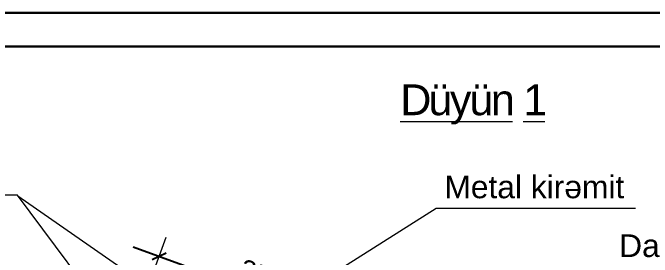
# Model space of a CAD drawing. Header units: millimetres. Extents: x 120281 to 1416367021, y -641565767 to 918373.
# Drawn here: x 1185750 to 1190379, y 696516 to 698288 of the extents above; entities that cross this region are included whole.
import ezdxf

# ---------------------------------------------------------------- set-up
doc = ezdxf.new("R2010")
doc.units = ezdxf.units.MM
for name, color, linetype, lineweight in [('Künc ştampının yazısı', 7, 'Continuous', 13), ('Xarici razm.-2', 7, 'Continuous', 15), ('перегородка', 130, 'Continuous', 20), ('размер', 90, 'Continuous', 40)]:
    doc.layers.add(name, color=color, linetype=linetype, lineweight=lineweight)
doc.styles.add('ARIAL', font='arial.ttf')
doc.styles.add('ISO', font='isocp.shx', dxfattribs={"height": 175, "bigfont": 'bigfont.shx'})
doc.styles.add('Segoe UI Light', font='segoeuil.ttf', dxfattribs={"width": 0.7})
doc.styles.add('Times New  Roman', font='times.ttf')
doc.dimstyles.new('Aec_Arch_M', dxfattribs={"dimscale": 100, "dimtxt": 1.75, "dimasz": 1.75, "dimexe": 1.249, "dimexo": 0.625, "dimtad": 1, "dimdec": 0, "dimrnd": 1, "dimzin": 1, "dimdsep": 46, "dimtxsty": 'ISO', "dimblk": 'OBLIQUE', "dimcen": -0.175, "dimdle": 0.0005, "dimclrt": 256, "dimadec": 0, "dimazin": 0, "dimtfac": 175, "dimtdec": 0, "dimtix": 1, "dimtmove": 0, "dimatfit": 0, "dimldrblk": 'OBLIQUE', "dimfxl": 1, "dimtolj": 2, "dimlwe": 0, "dimarcsym": 0})

# ---------------------------------------------------------------- blocks, each defined once
blk = doc.blocks.new('_Oblique')
at = {"color": 0, "linetype": 'ByBlock', "lineweight": -2}
blk.add_line((-0.5, -0.5), (0.5, 0.5), dxfattribs=at)
blk = doc.blocks.new('*D738')
at = {"layer": 'Defpoints', "color": 0, "lineweight": 53, "ltscale": 0.5, "transparency": 16777216}
for p in [(1186809.6, 696520.2), (1186706.5, 696237), (1188135, 695717)]:
    blk.add_point(p, dxfattribs=at)
at = {"layer": 'Xarici razm.-2', "color": 0, "lineweight": 9, "ltscale": 0.5, "transparency": 16777216}
for p, q in [((1186706.7, 696237.5), (1186860.9, 696661.2)), ((1188135.2, 695717.6), (1188289.4, 696141.2))]:
    blk.add_line(p, q, dxfattribs=at)
at = {"layer": 'Xarici razm.-2', "color": 0, "lineweight": -2, "ltscale": 0.5, "transparency": 16777216}
blk.add_line((1188426, 695931.9), (1186621.7, 696588.6), dxfattribs=at)
at = {"layer": 'Xarici razm.-2', "color": 0, "lineweight": -2, "ltscale": 0.5, "transparency": 16777216, "xscale": 80, "yscale": 80, "zscale": 80}
for p, rotation in [((1186809.6, 696520.2), 159.9999999999993), ((1188238.1, 696000.3), 339.9999999999993)]:
    blk.add_blockref('_Oblique', p, dxfattribs=dict(at, rotation=rotation))
at = {"layer": 'Xarici razm.-2', "ltscale": 0.5, "transparency": 16777216, "insert": (1187555, 696384.9), "char_height": 300, "attachment_point": 5, "rotation": 340, "style": 'Times New  Roman'}
blk.add_mtext('\\A2;{\\fArial|b0|i0|c0|p34;\\H0.46809x;350}', dxfattribs=at)

msp = doc.modelspace()

# ---------------------------------------------------------------- linework, layer by layer
at = {"color": 7, "lineweight": 13}
msp.add_line((1185786.94737, 696961.26065), (1187919.48253, 695476.21433), dxfattribs=at)
for points in [[(1186509.9436, 695989.24455), (1185784.60694, 696964.4072), (1184752.10345, 696964.4072)], [(1187334.61108, 695933.57908), (1188814.54797, 696871.78527), (1190258.50279, 696871.78527)]]:
    msp.add_lwpolyline(points, dxfattribs=at)
at = {"layer": 'размер', "color": 0, "lineweight": 30}
for points in [[(1183143.96975, 698287.72737), (1203619.80395, 698287.72737), (1203619.80395, 683808.38746), (1183143.96975, 683808.38746)], [(1184119.00947, 698043.96744), (1203376.04402, 698043.96744), (1203376.04402, 684052.1474), (1184119.00947, 684052.1474)]]:
    msp.add_lwpolyline(points, close=True, dxfattribs=at)

# ---------------------------------------------------------------- texts
at = {"layer": 'Künc ştampının yazısı', "char_height": 164.5034347, "attachment_point": 5, "style": 'Segoe UI Light'}
for s, insert in [('{\\fArial|b0|i0|c0|p34;\\W1;Metal \\fArial|b0|i0|c238|p34;kirəmit}', (1189525.6502, 697024.38502)), ('{\\fArial|b0|i0|c238|p34;\\W1;Dabangir}', (1190606.21989, 696574.47283))]:
    msp.add_mtext(s, dxfattribs=dict(at, insert=insert))
at = {"layer": 'перегородка', "color": 0, "insert": (1188555.35984, 697768.78412), "char_height": 223.44, "attachment_point": 1, "style": 'ARIAL'}
msp.add_mtext('{\\T0.9;\\LD\\fArial|b0|i0|c238|p34;üyün 1}', dxfattribs=at)

# ---------------------------------------------------------------- dimensions: what is measured, and where the dimension line sits
at = {"layer": 'Xarici razm.-2', "ltscale": 0.5}
dim = msp.add_linear_dim(base=(1186809.6165, 696520.20862), p1=(1188134.97266, 695717.03567), p2=(1186706.5189, 696236.95032), angle=160, text='{\\fArial|b0|i0|c0|p34;\\H0.46809x;350}', dimstyle='Aec_Arch_M', override={"dimscale": 1, "dimtxt": 300, "dimasz": 80, "dimexe": 150, "dimgap": 56, "dimlfac": 0.25, "dimtxsty": 'Times New  Roman', "dimdle": 200, "dimfxl": 100, "dimlwe": 9}, dxfattribs=at)
dim.commit()
dim.dimension.update_dxf_attribs({"geometry": '*D738', "text_midpoint": (1187511.32247, 696264.80854), "dimtype": 161})

doc.saveas('drawing.dxf')
